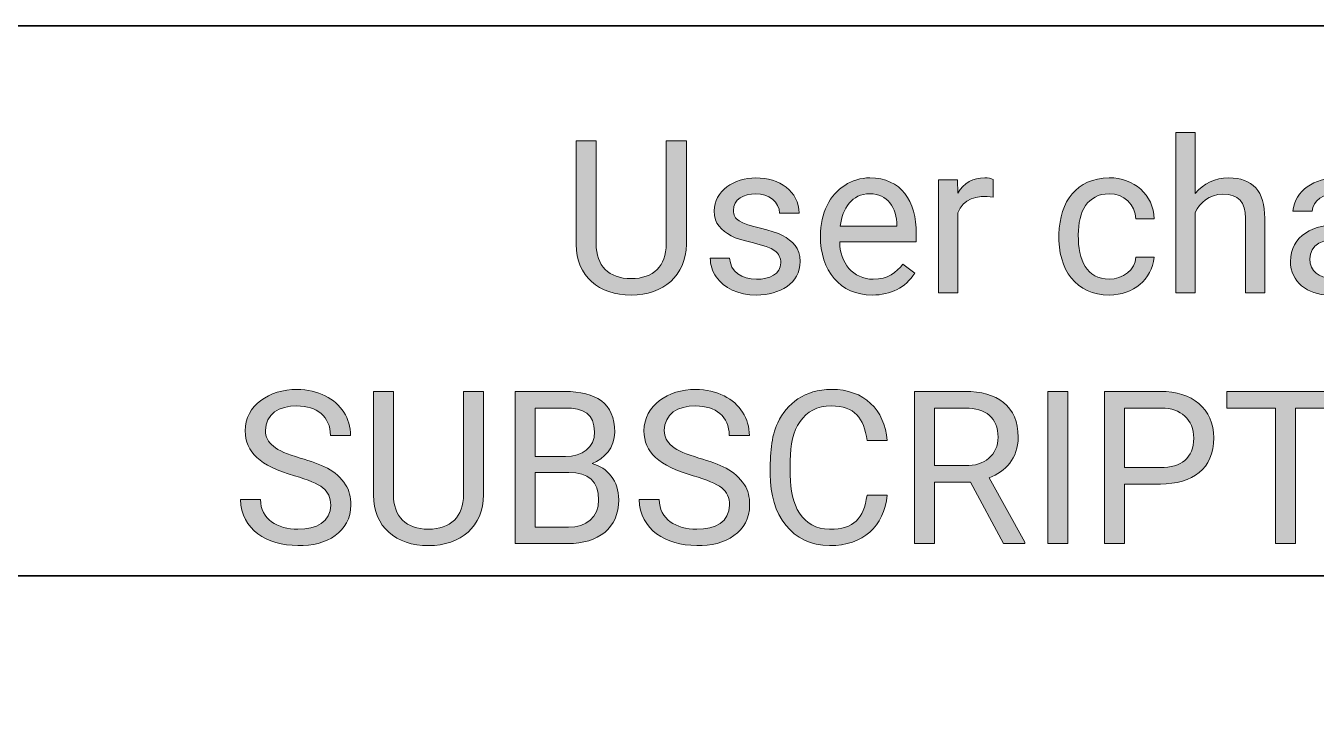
# Model space of a CAD drawing. Extents: x 3 to 1760, y 20 to 1040.
# Drawn here: x 835.2 to 929.1, y 70 to 120 of the extents above; entities that cross this region are included whole.
import ezdxf

# ---------------------------------------------------------------- set-up
doc = ezdxf.new("R2010")
doc.units = 0
doc.header["$MEASUREMENT"] = 0
doc.layers.add('Layer 1', color=7, linetype='Continuous', lineweight=0)

# ---------------------------------------------------------------- blocks, each defined once
blk = doc.blocks.new('Block_228')
at = {"layer": 'Layer 1', "true_color": 0x282c33, "transparency": 33554687}
h = blk.add_hatch(color=250, dxfattribs=at)
h.dxf.hatch_style = 2
edge = h.paths.add_edge_path()
edge.add_spline(control_points=[(879.263, 101.609), (880.889, 101.609), (881.823, 102.528), (881.815, 104.131), (881.815, 104.131), (881.815, 111.628), (881.815, 111.628), (881.815, 111.628), (883.281, 111.628), (883.281, 111.628), (883.281, 111.628), (883.281, 104.108), (883.281, 104.108), (883.259, 101.829), (881.626, 100.417), (879.263, 100.417), (876.916, 100.417), (875.268, 101.791), (875.276, 104.093), (875.276, 104.093), (875.276, 111.628), (875.276, 111.628), (875.276, 111.628), (876.719, 111.628), (876.719, 111.628), (876.719, 111.628), (876.719, 104.138), (876.719, 104.138), (876.711, 102.543), (877.653, 101.609), (879.263, 101.609)], knot_values=[0, 0, 0, 0, 1, 1, 1, 2, 2, 2, 3, 3, 3, 4, 4, 4, 5, 5, 5, 6, 6, 6, 7, 7, 7, 8, 8, 8, 9, 9, 9, 10, 10, 10, 10], degree=3, periodic=0)
edge.add_line((879.263, 101.609), (879.263, 101.609))
h = blk.add_hatch(color=250, dxfattribs=at)
h.dxf.hatch_style = 2
edge = h.paths.add_edge_path()
edge.add_spline(control_points=[(888.386, 101.564), (889.305, 101.564), (890.148, 101.936), (890.148, 102.749), (890.148, 103.128), (889.996, 103.417), (889.722, 103.637), (889.168, 104.093), (887.186, 104.336), (886.532, 104.723), (885.834, 105.141), (885.302, 105.559), (885.302, 106.531), (885.302, 107.974), (886.76, 108.939), (888.34, 108.939), (890.034, 108.939), (891.485, 107.959), (891.477, 106.372), (891.477, 106.372), (890.064, 106.372), (890.064, 106.372), (890.064, 107.192), (889.229, 107.784), (888.34, 107.784), (887.436, 107.784), (886.707, 107.382), (886.707, 106.577), (886.707, 106.235), (886.844, 105.984), (887.11, 105.809), (887.687, 105.415), (889.624, 105.126), (890.269, 104.754), (891.014, 104.321), (891.553, 103.88), (891.553, 102.847), (891.553, 101.267), (890.072, 100.417), (888.386, 100.417), (887.049, 100.417), (886.001, 100.933), (885.454, 101.738), (885.165, 102.156), (885.021, 102.612), (885.021, 103.098), (885.021, 103.098), (886.426, 103.098), (886.426, 103.098), (886.472, 102.118), (887.307, 101.564), (888.386, 101.564)], knot_values=[0, 0, 0, 0, 1, 1, 1, 2, 2, 2, 3, 3, 3, 4, 4, 4, 5, 5, 5, 6, 6, 6, 7, 7, 7, 8, 8, 8, 9, 9, 9, 10, 10, 10, 11, 11, 11, 12, 12, 12, 13, 13, 13, 14, 14, 14, 15, 15, 15, 16, 16, 16, 17, 17, 17, 17], degree=3, periodic=0)
edge.add_line((888.386, 101.564), (888.386, 101.564))
h = blk.add_hatch(color=250, dxfattribs=at)
h.dxf.hatch_style = 2
edge = h.paths.add_edge_path()
edge.add_spline(control_points=[(896.87, 101.564), (897.941, 101.564), (898.541, 102.057), (899.034, 102.673), (899.034, 102.673), (899.893, 102.004), (899.893, 102.004), (899.202, 100.948), (898.169, 100.417), (896.794, 100.417), (894.454, 100.409), (893.026, 102.194), (893.026, 104.708), (893.026, 106.402), (893.733, 107.724), (894.796, 108.392), (895.358, 108.757), (895.966, 108.939), (896.619, 108.939), (898.898, 108.924), (900.029, 107.283), (899.999, 104.86), (899.999, 104.86), (899.999, 104.275), (899.999, 104.275), (899.999, 104.275), (894.432, 104.275), (894.432, 104.275), (894.432, 102.779), (895.411, 101.564), (896.87, 101.564)], knot_values=[0, 0, 0, 0, 1, 1, 1, 2, 2, 2, 3, 3, 3, 4, 4, 4, 5, 5, 5, 6, 6, 6, 7, 7, 7, 8, 8, 8, 9, 9, 9, 10, 10, 10, 10], degree=3, periodic=0)
edge = h.paths.add_edge_path()
edge.add_spline(control_points=[(898.594, 105.43), (898.571, 106.797), (897.926, 107.784), (896.619, 107.784), (895.328, 107.784), (894.614, 106.721), (894.477, 105.43), (894.477, 105.43), (898.594, 105.43), (898.594, 105.43)], knot_values=[0, 0, 0, 0, 1, 1, 1, 2, 2, 2, 3, 3, 3, 3], degree=3, periodic=0)
edge.add_line((898.594, 105.43), (898.594, 105.43))
h = blk.add_hatch(color=250, dxfattribs=at)
h.dxf.hatch_style = 2
edge = h.paths.add_edge_path()
edge.add_spline(control_points=[(905.597, 107.526), (904.359, 107.731), (903.409, 107.389), (903.03, 106.402), (903.03, 106.402), (903.03, 100.569), (903.03, 100.569), (903.03, 100.569), (901.625, 100.569), (901.625, 100.569), (901.625, 100.569), (901.625, 108.787), (901.625, 108.787), (901.625, 108.787), (902.992, 108.787), (902.992, 108.787), (902.992, 108.787), (903.015, 107.837), (903.015, 107.837), (903.478, 108.574), (904.131, 108.939), (904.974, 108.939), (905.248, 108.939), (905.453, 108.901), (905.597, 108.832), (905.597, 108.832), (905.597, 107.526), (905.597, 107.526)], knot_values=[0, 0, 0, 0, 1, 1, 1, 2, 2, 2, 3, 3, 3, 4, 4, 4, 5, 5, 5, 6, 6, 6, 7, 7, 7, 8, 8, 8, 9, 9, 9, 9], degree=3, periodic=0)
edge.add_line((905.597, 107.526), (905.597, 107.526))
at = {"layer": 'Layer 1'}
for points, knots in [([(879.263, 101.609), (880.889, 101.609), (881.823, 102.528), (881.815, 104.131), (881.815, 104.131), (881.815, 111.628), (881.815, 111.628), (881.815, 111.628), (883.281, 111.628), (883.281, 111.628), (883.281, 111.628), (883.281, 104.108), (883.281, 104.108), (883.259, 101.829), (881.626, 100.417), (879.263, 100.417), (876.916, 100.417), (875.268, 101.791), (875.276, 104.093), (875.276, 104.093), (875.276, 111.628), (875.276, 111.628), (875.276, 111.628), (876.719, 111.628), (876.719, 111.628), (876.719, 111.628), (876.719, 104.138), (876.719, 104.138), (876.711, 102.543), (877.653, 101.609), (879.263, 101.609)], [0, 0, 0, 0, 1, 1, 1, 2, 2, 2, 3, 3, 3, 4, 4, 4, 5, 5, 5, 6, 6, 6, 7, 7, 7, 8, 8, 8, 9, 9, 9, 10, 10, 10, 10]), ([(888.386, 101.564), (889.305, 101.564), (890.148, 101.936), (890.148, 102.749), (890.148, 103.128), (889.996, 103.417), (889.722, 103.637), (889.168, 104.093), (887.186, 104.336), (886.532, 104.723), (885.834, 105.141), (885.302, 105.559), (885.302, 106.531), (885.302, 107.974), (886.76, 108.939), (888.34, 108.939), (890.034, 108.939), (891.485, 107.959), (891.477, 106.372), (891.477, 106.372), (890.064, 106.372), (890.064, 106.372), (890.064, 107.192), (889.229, 107.784), (888.34, 107.784), (887.436, 107.784), (886.707, 107.382), (886.707, 106.577), (886.707, 106.235), (886.844, 105.984), (887.11, 105.809), (887.687, 105.415), (889.624, 105.126), (890.269, 104.754), (891.014, 104.321), (891.553, 103.88), (891.553, 102.847), (891.553, 101.267), (890.072, 100.417), (888.386, 100.417), (887.049, 100.417), (886.001, 100.933), (885.454, 101.738), (885.165, 102.156), (885.021, 102.612), (885.021, 103.098), (885.021, 103.098), (886.426, 103.098), (886.426, 103.098), (886.472, 102.118), (887.307, 101.564), (888.386, 101.564)], [0, 0, 0, 0, 1, 1, 1, 2, 2, 2, 3, 3, 3, 4, 4, 4, 5, 5, 5, 6, 6, 6, 7, 7, 7, 8, 8, 8, 9, 9, 9, 10, 10, 10, 11, 11, 11, 12, 12, 12, 13, 13, 13, 14, 14, 14, 15, 15, 15, 16, 16, 16, 17, 17, 17, 17]), ([(896.87, 101.564), (897.941, 101.564), (898.541, 102.057), (899.034, 102.673), (899.034, 102.673), (899.893, 102.004), (899.893, 102.004), (899.202, 100.948), (898.169, 100.417), (896.794, 100.417), (894.454, 100.409), (893.026, 102.194), (893.026, 104.708), (893.026, 106.402), (893.733, 107.724), (894.796, 108.392), (895.358, 108.757), (895.966, 108.939), (896.619, 108.939), (898.898, 108.924), (900.029, 107.283), (899.999, 104.86), (899.999, 104.86), (899.999, 104.275), (899.999, 104.275), (899.999, 104.275), (894.432, 104.275), (894.432, 104.275), (894.432, 102.779), (895.411, 101.564), (896.87, 101.564)], [0, 0, 0, 0, 1, 1, 1, 2, 2, 2, 3, 3, 3, 4, 4, 4, 5, 5, 5, 6, 6, 6, 7, 7, 7, 8, 8, 8, 9, 9, 9, 10, 10, 10, 10]), ([(905.597, 107.526), (904.359, 107.731), (903.409, 107.389), (903.03, 106.402), (903.03, 106.402), (903.03, 100.569), (903.03, 100.569), (903.03, 100.569), (901.625, 100.569), (901.625, 100.569), (901.625, 100.569), (901.625, 108.787), (901.625, 108.787), (901.625, 108.787), (902.992, 108.787), (902.992, 108.787), (902.992, 108.787), (903.015, 107.837), (903.015, 107.837), (903.478, 108.574), (904.131, 108.939), (904.974, 108.939), (905.248, 108.939), (905.453, 108.901), (905.597, 108.832), (905.597, 108.832), (905.597, 107.526), (905.597, 107.526)], [0, 0, 0, 0, 1, 1, 1, 2, 2, 2, 3, 3, 3, 4, 4, 4, 5, 5, 5, 6, 6, 6, 7, 7, 7, 8, 8, 8, 9, 9, 9, 9]), ([(898.594, 105.43), (898.571, 106.797), (897.926, 107.784), (896.619, 107.784), (895.328, 107.784), (894.614, 106.721), (894.477, 105.43), (894.477, 105.43), (898.594, 105.43), (898.594, 105.43)], [0, 0, 0, 0, 1, 1, 1, 2, 2, 2, 3, 3, 3, 3])]:
    blk.add_open_spline(points, degree=3, knots=knots, dxfattribs=at)
blk = doc.blocks.new('Block_227')
at = {"layer": 'Layer 1'}
blk.add_blockref('Block_228', (0, 0), dxfattribs=at)
blk = doc.blocks.new('Block_230')
at = {"layer": 'Layer 1', "true_color": 0x282c33, "transparency": 33554687}
h = blk.add_hatch(color=250, dxfattribs=at)
h.dxf.hatch_style = 2
edge = h.paths.add_edge_path()
edge.add_spline(control_points=[(922.292, 107.746), (921.297, 107.746), (920.628, 107.131), (920.287, 106.425), (920.287, 106.425), (920.287, 100.569), (920.287, 100.569), (920.287, 100.569), (918.882, 100.569), (918.882, 100.569), (918.882, 100.569), (918.882, 112.235), (918.882, 112.235), (918.882, 112.235), (920.287, 112.235), (920.287, 112.235), (920.287, 112.235), (920.287, 107.792), (920.287, 107.792), (920.91, 108.559), (921.722, 108.939), (922.717, 108.939), (924.457, 108.939), (925.345, 107.959), (925.345, 105.999), (925.345, 105.999), (925.345, 100.569), (925.345, 100.569), (925.345, 100.569), (923.94, 100.569), (923.94, 100.569), (923.94, 100.569), (923.94, 106.007), (923.94, 106.007), (923.925, 107.169), (923.446, 107.746), (922.292, 107.746)], knot_values=[0, 0, 0, 0, 1, 1, 1, 2, 2, 2, 3, 3, 3, 4, 4, 4, 5, 5, 5, 6, 6, 6, 7, 7, 7, 8, 8, 8, 9, 9, 9, 10, 10, 10, 11, 11, 11, 12, 12, 12, 12], degree=3, periodic=0)
edge.add_line((922.292, 107.746), (922.292, 107.746))
h = blk.add_hatch(color=250, dxfattribs=at)
h.dxf.hatch_style = 2
edge = h.paths.add_edge_path()
edge.add_spline(control_points=[(911.78, 104.784), (911.78, 102.931), (912.365, 101.594), (914.036, 101.564), (915, 101.548), (915.927, 102.27), (915.972, 103.159), (915.972, 103.159), (917.302, 103.159), (917.302, 103.159), (917.119, 101.533), (915.79, 100.417), (914.036, 100.417), (911.635, 100.417), (910.291, 102.255), (910.375, 104.837), (910.458, 107.26), (911.62, 108.886), (914.028, 108.939), (915.828, 108.977), (917.264, 107.686), (917.302, 105.961), (917.302, 105.961), (915.972, 105.961), (915.972, 105.961), (915.919, 106.972), (915.099, 107.8), (914.028, 107.784), (912.441, 107.754), (911.78, 106.523), (911.78, 104.784)], knot_values=[0, 0, 0, 0, 1, 1, 1, 2, 2, 2, 3, 3, 3, 4, 4, 4, 5, 5, 5, 6, 6, 6, 7, 7, 7, 8, 8, 8, 9, 9, 9, 10, 10, 10, 10], degree=3, periodic=0)
edge.add_line((911.78, 104.784), (911.78, 104.784))
h = blk.add_hatch(color=250, dxfattribs=at)
h.dxf.hatch_style = 2
edge = h.paths.add_edge_path()
edge.add_spline(control_points=[(930.647, 108.939), (932.455, 108.969), (933.708, 107.982), (933.708, 106.273), (933.708, 106.273), (933.708, 102.49), (933.708, 102.49), (933.708, 101.738), (933.807, 101.138), (933.997, 100.69), (933.997, 100.69), (933.997, 100.569), (933.997, 100.569), (933.997, 100.569), (932.523, 100.569), (932.523, 100.569), (932.439, 100.728), (932.379, 101.017), (932.326, 101.434), (931.672, 100.758), (930.89, 100.417), (929.986, 100.417), (928.475, 100.417), (927.191, 101.404), (927.214, 102.847), (927.244, 104.754), (928.839, 105.574), (930.936, 105.551), (930.936, 105.551), (932.303, 105.551), (932.303, 105.551), (932.303, 105.551), (932.303, 106.197), (932.303, 106.197), (932.295, 107.222), (931.65, 107.807), (930.563, 107.807), (929.69, 107.807), (928.801, 107.298), (928.794, 106.508), (928.794, 106.508), (927.381, 106.508), (927.381, 106.508), (927.533, 108.065), (928.946, 108.908), (930.647, 108.939)], knot_values=[0, 0, 0, 0, 1, 1, 1, 2, 2, 2, 3, 3, 3, 4, 4, 4, 5, 5, 5, 6, 6, 6, 7, 7, 7, 8, 8, 8, 9, 9, 9, 10, 10, 10, 11, 11, 11, 12, 12, 12, 13, 13, 13, 14, 14, 14, 15, 15, 15, 15], degree=3, periodic=0)
edge = h.paths.add_edge_path()
edge.add_spline(control_points=[(928.619, 103.045), (928.619, 102.156), (929.303, 101.64), (930.191, 101.64), (931.118, 101.64), (932.007, 102.209), (932.303, 102.87), (932.303, 102.87), (932.303, 104.556), (932.303, 104.556), (932.303, 104.556), (931.201, 104.556), (931.201, 104.556), (929.477, 104.556), (928.619, 104.055), (928.619, 103.045)], knot_values=[0, 0, 0, 0, 1, 1, 1, 2, 2, 2, 3, 3, 3, 4, 4, 4, 5, 5, 5, 5], degree=3, periodic=0)
edge.add_line((928.619, 103.045), (928.619, 103.045))
h = blk.add_hatch(color=250, dxfattribs=at)
h.dxf.hatch_style = 2
edge = h.paths.add_edge_path()
edge.add_spline(control_points=[(939.321, 107.746), (938.326, 107.746), (937.658, 107.131), (937.316, 106.425), (937.316, 106.425), (937.316, 100.569), (937.316, 100.569), (937.316, 100.569), (935.911, 100.569), (935.911, 100.569), (935.911, 100.569), (935.911, 108.787), (935.911, 108.787), (935.911, 108.787), (937.24, 108.787), (937.24, 108.787), (937.24, 108.787), (937.285, 107.754), (937.285, 107.754), (937.916, 108.544), (938.736, 108.939), (939.746, 108.939), (941.486, 108.939), (942.374, 107.959), (942.374, 105.999), (942.374, 105.999), (942.374, 100.569), (942.374, 100.569), (942.374, 100.569), (940.969, 100.569), (940.969, 100.569), (940.969, 100.569), (940.969, 106.007), (940.969, 106.007), (940.954, 107.169), (940.475, 107.746), (939.321, 107.746)], knot_values=[0, 0, 0, 0, 1, 1, 1, 2, 2, 2, 3, 3, 3, 4, 4, 4, 5, 5, 5, 6, 6, 6, 7, 7, 7, 8, 8, 8, 9, 9, 9, 10, 10, 10, 11, 11, 11, 12, 12, 12, 12], degree=3, periodic=0)
edge.add_line((939.321, 107.746), (939.321, 107.746))
h = blk.add_hatch(color=250, dxfattribs=at)
h.dxf.hatch_style = 2
edge = h.paths.add_edge_path()
edge.add_spline(control_points=[(947.387, 100.417), (945.253, 100.417), (944.159, 102.384), (944.159, 104.746), (944.159, 107.048), (945.276, 108.939), (947.403, 108.939), (948.405, 108.939), (949.188, 108.582), (949.75, 107.875), (949.75, 107.875), (949.818, 108.787), (949.818, 108.787), (949.818, 108.787), (951.102, 108.787), (951.102, 108.787), (951.102, 108.787), (951.102, 100.766), (951.102, 100.766), (951.132, 98.662), (949.712, 97.318), (947.615, 97.333), (946.362, 97.341), (945.078, 97.948), (944.577, 98.753), (944.577, 98.753), (945.306, 99.596), (945.306, 99.596), (945.906, 98.852), (946.643, 98.48), (947.517, 98.48), (948.884, 98.472), (949.704, 99.308), (949.689, 100.683), (949.689, 100.683), (949.689, 101.389), (949.689, 101.389), (949.127, 100.743), (948.36, 100.417), (947.387, 100.417)], knot_values=[0, 0, 0, 0, 1, 1, 1, 2, 2, 2, 3, 3, 3, 4, 4, 4, 5, 5, 5, 6, 6, 6, 7, 7, 7, 8, 8, 8, 9, 9, 9, 10, 10, 10, 11, 11, 11, 12, 12, 12, 13, 13, 13, 13], degree=3, periodic=0)
edge = h.paths.add_edge_path()
edge.add_spline(control_points=[(947.752, 107.746), (946.165, 107.746), (945.572, 106.394), (945.572, 104.587), (945.572, 102.938), (946.225, 101.609), (947.737, 101.609), (948.625, 101.609), (949.271, 102.012), (949.689, 102.817), (949.689, 102.817), (949.689, 106.569), (949.689, 106.569), (949.256, 107.351), (948.61, 107.746), (947.752, 107.746)], knot_values=[0, 0, 0, 0, 1, 1, 1, 2, 2, 2, 3, 3, 3, 4, 4, 4, 5, 5, 5, 5], degree=3, periodic=0)
edge.add_line((947.752, 107.746), (947.752, 107.746))
h = blk.add_hatch(color=250, dxfattribs=at)
h.dxf.hatch_style = 2
edge = h.paths.add_edge_path()
edge.add_spline(control_points=[(956.707, 101.564), (957.778, 101.564), (958.378, 102.057), (958.872, 102.673), (958.872, 102.673), (959.73, 102.004), (959.73, 102.004), (959.039, 100.948), (958.006, 100.417), (956.631, 100.417), (954.292, 100.409), (952.864, 102.194), (952.864, 104.708), (952.864, 106.402), (953.57, 107.724), (954.633, 108.392), (955.196, 108.757), (955.803, 108.939), (956.456, 108.939), (958.735, 108.924), (959.867, 107.283), (959.836, 104.86), (959.836, 104.86), (959.836, 104.275), (959.836, 104.275), (959.836, 104.275), (954.269, 104.275), (954.269, 104.275), (954.269, 102.779), (955.249, 101.564), (956.707, 101.564)], knot_values=[0, 0, 0, 0, 1, 1, 1, 2, 2, 2, 3, 3, 3, 4, 4, 4, 5, 5, 5, 6, 6, 6, 7, 7, 7, 8, 8, 8, 9, 9, 9, 10, 10, 10, 10], degree=3, periodic=0)
edge = h.paths.add_edge_path()
edge.add_spline(control_points=[(958.431, 105.43), (958.408, 106.797), (957.763, 107.784), (956.456, 107.784), (955.165, 107.784), (954.451, 106.721), (954.314, 105.43), (954.314, 105.43), (958.431, 105.43), (958.431, 105.43)], knot_values=[0, 0, 0, 0, 1, 1, 1, 2, 2, 2, 3, 3, 3, 3], degree=3, periodic=0)
edge.add_line((958.431, 105.43), (958.431, 105.43))
h = blk.add_hatch(color=250, dxfattribs=at)
h.dxf.hatch_style = 2
edge = h.paths.add_edge_path()
edge.add_spline(control_points=[(964.485, 101.564), (965.404, 101.564), (966.247, 101.936), (966.247, 102.749), (966.247, 103.128), (966.095, 103.417), (965.822, 103.637), (965.267, 104.093), (963.285, 104.336), (962.632, 104.723), (961.933, 105.141), (961.401, 105.559), (961.401, 106.531), (961.401, 107.974), (962.859, 108.939), (964.439, 108.939), (966.133, 108.939), (967.584, 107.959), (967.576, 106.372), (967.576, 106.372), (966.163, 106.372), (966.163, 106.372), (966.163, 107.192), (965.328, 107.784), (964.439, 107.784), (963.535, 107.784), (962.806, 107.382), (962.806, 106.577), (962.806, 106.235), (962.943, 105.984), (963.209, 105.809), (963.786, 105.415), (965.723, 105.126), (966.369, 104.754), (967.113, 104.321), (967.652, 103.88), (967.652, 102.847), (967.652, 101.267), (966.171, 100.417), (964.485, 100.417), (963.148, 100.417), (962.1, 100.933), (961.553, 101.738), (961.264, 102.156), (961.12, 102.612), (961.12, 103.098), (961.12, 103.098), (962.525, 103.098), (962.525, 103.098), (962.571, 102.118), (963.406, 101.564), (964.485, 101.564)], knot_values=[0, 0, 0, 0, 1, 1, 1, 2, 2, 2, 3, 3, 3, 4, 4, 4, 5, 5, 5, 6, 6, 6, 7, 7, 7, 8, 8, 8, 9, 9, 9, 10, 10, 10, 11, 11, 11, 12, 12, 12, 13, 13, 13, 14, 14, 14, 15, 15, 15, 16, 16, 16, 17, 17, 17, 17], degree=3, periodic=0)
edge.add_line((964.485, 101.564), (964.485, 101.564))
at = {"layer": 'Layer 1'}
for points, knots in [([(922.292, 107.746), (921.297, 107.746), (920.628, 107.131), (920.287, 106.425), (920.287, 106.425), (920.287, 100.569), (920.287, 100.569), (920.287, 100.569), (918.882, 100.569), (918.882, 100.569), (918.882, 100.569), (918.882, 112.235), (918.882, 112.235), (918.882, 112.235), (920.287, 112.235), (920.287, 112.235), (920.287, 112.235), (920.287, 107.792), (920.287, 107.792), (920.91, 108.559), (921.722, 108.939), (922.717, 108.939), (924.457, 108.939), (925.345, 107.959), (925.345, 105.999), (925.345, 105.999), (925.345, 100.569), (925.345, 100.569), (925.345, 100.569), (923.94, 100.569), (923.94, 100.569), (923.94, 100.569), (923.94, 106.007), (923.94, 106.007), (923.925, 107.169), (923.446, 107.746), (922.292, 107.746)], [0, 0, 0, 0, 1, 1, 1, 2, 2, 2, 3, 3, 3, 4, 4, 4, 5, 5, 5, 6, 6, 6, 7, 7, 7, 8, 8, 8, 9, 9, 9, 10, 10, 10, 11, 11, 11, 12, 12, 12, 12]), ([(911.78, 104.784), (911.78, 102.931), (912.365, 101.594), (914.036, 101.564), (915, 101.548), (915.927, 102.27), (915.972, 103.159), (915.972, 103.159), (917.302, 103.159), (917.302, 103.159), (917.119, 101.533), (915.79, 100.417), (914.036, 100.417), (911.635, 100.417), (910.291, 102.255), (910.375, 104.837), (910.458, 107.26), (911.62, 108.886), (914.028, 108.939), (915.828, 108.977), (917.264, 107.686), (917.302, 105.961), (917.302, 105.961), (915.972, 105.961), (915.972, 105.961), (915.919, 106.972), (915.099, 107.8), (914.028, 107.784), (912.441, 107.754), (911.78, 106.523), (911.78, 104.784)], [0, 0, 0, 0, 1, 1, 1, 2, 2, 2, 3, 3, 3, 4, 4, 4, 5, 5, 5, 6, 6, 6, 7, 7, 7, 8, 8, 8, 9, 9, 9, 10, 10, 10, 10]), ([(930.647, 108.939), (932.455, 108.969), (933.708, 107.982), (933.708, 106.273), (933.708, 106.273), (933.708, 102.49), (933.708, 102.49), (933.708, 101.738), (933.807, 101.138), (933.997, 100.69), (933.997, 100.69), (933.997, 100.569), (933.997, 100.569), (933.997, 100.569), (932.523, 100.569), (932.523, 100.569), (932.439, 100.728), (932.379, 101.017), (932.326, 101.434), (931.672, 100.758), (930.89, 100.417), (929.986, 100.417), (928.475, 100.417), (927.191, 101.404), (927.214, 102.847), (927.244, 104.754), (928.839, 105.574), (930.936, 105.551), (930.936, 105.551), (932.303, 105.551), (932.303, 105.551), (932.303, 105.551), (932.303, 106.197), (932.303, 106.197), (932.295, 107.222), (931.65, 107.807), (930.563, 107.807), (929.69, 107.807), (928.801, 107.298), (928.794, 106.508), (928.794, 106.508), (927.381, 106.508), (927.381, 106.508), (927.533, 108.065), (928.946, 108.908), (930.647, 108.939)], [0, 0, 0, 0, 1, 1, 1, 2, 2, 2, 3, 3, 3, 4, 4, 4, 5, 5, 5, 6, 6, 6, 7, 7, 7, 8, 8, 8, 9, 9, 9, 10, 10, 10, 11, 11, 11, 12, 12, 12, 13, 13, 13, 14, 14, 14, 15, 15, 15, 15]), ([(939.321, 107.746), (938.326, 107.746), (937.658, 107.131), (937.316, 106.425), (937.316, 106.425), (937.316, 100.569), (937.316, 100.569), (937.316, 100.569), (935.911, 100.569), (935.911, 100.569), (935.911, 100.569), (935.911, 108.787), (935.911, 108.787), (935.911, 108.787), (937.24, 108.787), (937.24, 108.787), (937.24, 108.787), (937.285, 107.754), (937.285, 107.754), (937.916, 108.544), (938.736, 108.939), (939.746, 108.939), (941.486, 108.939), (942.374, 107.959), (942.374, 105.999), (942.374, 105.999), (942.374, 100.569), (942.374, 100.569), (942.374, 100.569), (940.969, 100.569), (940.969, 100.569), (940.969, 100.569), (940.969, 106.007), (940.969, 106.007), (940.954, 107.169), (940.475, 107.746), (939.321, 107.746)], [0, 0, 0, 0, 1, 1, 1, 2, 2, 2, 3, 3, 3, 4, 4, 4, 5, 5, 5, 6, 6, 6, 7, 7, 7, 8, 8, 8, 9, 9, 9, 10, 10, 10, 11, 11, 11, 12, 12, 12, 12]), ([(947.387, 100.417), (945.253, 100.417), (944.159, 102.384), (944.159, 104.746), (944.159, 107.048), (945.276, 108.939), (947.403, 108.939), (948.405, 108.939), (949.188, 108.582), (949.75, 107.875), (949.75, 107.875), (949.818, 108.787), (949.818, 108.787), (949.818, 108.787), (951.102, 108.787), (951.102, 108.787), (951.102, 108.787), (951.102, 100.766), (951.102, 100.766), (951.132, 98.662), (949.712, 97.318), (947.615, 97.333), (946.362, 97.341), (945.078, 97.948), (944.577, 98.753), (944.577, 98.753), (945.306, 99.596), (945.306, 99.596), (945.906, 98.852), (946.643, 98.48), (947.517, 98.48), (948.884, 98.472), (949.704, 99.308), (949.689, 100.683), (949.689, 100.683), (949.689, 101.389), (949.689, 101.389), (949.127, 100.743), (948.36, 100.417), (947.387, 100.417)], [0, 0, 0, 0, 1, 1, 1, 2, 2, 2, 3, 3, 3, 4, 4, 4, 5, 5, 5, 6, 6, 6, 7, 7, 7, 8, 8, 8, 9, 9, 9, 10, 10, 10, 11, 11, 11, 12, 12, 12, 13, 13, 13, 13]), ([(956.707, 101.564), (957.778, 101.564), (958.378, 102.057), (958.872, 102.673), (958.872, 102.673), (959.73, 102.004), (959.73, 102.004), (959.039, 100.948), (958.006, 100.417), (956.631, 100.417), (954.292, 100.409), (952.864, 102.194), (952.864, 104.708), (952.864, 106.402), (953.57, 107.724), (954.633, 108.392), (955.196, 108.757), (955.803, 108.939), (956.456, 108.939), (958.735, 108.924), (959.867, 107.283), (959.836, 104.86), (959.836, 104.86), (959.836, 104.275), (959.836, 104.275), (959.836, 104.275), (954.269, 104.275), (954.269, 104.275), (954.269, 102.779), (955.249, 101.564), (956.707, 101.564)], [0, 0, 0, 0, 1, 1, 1, 2, 2, 2, 3, 3, 3, 4, 4, 4, 5, 5, 5, 6, 6, 6, 7, 7, 7, 8, 8, 8, 9, 9, 9, 10, 10, 10, 10]), ([(964.485, 101.564), (965.404, 101.564), (966.247, 101.936), (966.247, 102.749), (966.247, 103.128), (966.095, 103.417), (965.822, 103.637), (965.267, 104.093), (963.285, 104.336), (962.632, 104.723), (961.933, 105.141), (961.401, 105.559), (961.401, 106.531), (961.401, 107.974), (962.859, 108.939), (964.439, 108.939), (966.133, 108.939), (967.584, 107.959), (967.576, 106.372), (967.576, 106.372), (966.163, 106.372), (966.163, 106.372), (966.163, 107.192), (965.328, 107.784), (964.439, 107.784), (963.535, 107.784), (962.806, 107.382), (962.806, 106.577), (962.806, 106.235), (962.943, 105.984), (963.209, 105.809), (963.786, 105.415), (965.723, 105.126), (966.369, 104.754), (967.113, 104.321), (967.652, 103.88), (967.652, 102.847), (967.652, 101.267), (966.171, 100.417), (964.485, 100.417), (963.148, 100.417), (962.1, 100.933), (961.553, 101.738), (961.264, 102.156), (961.12, 102.612), (961.12, 103.098), (961.12, 103.098), (962.525, 103.098), (962.525, 103.098), (962.571, 102.118), (963.406, 101.564), (964.485, 101.564)], [0, 0, 0, 0, 1, 1, 1, 2, 2, 2, 3, 3, 3, 4, 4, 4, 5, 5, 5, 6, 6, 6, 7, 7, 7, 8, 8, 8, 9, 9, 9, 10, 10, 10, 11, 11, 11, 12, 12, 12, 13, 13, 13, 14, 14, 14, 15, 15, 15, 16, 16, 16, 17, 17, 17, 17]), ([(947.752, 107.746), (946.165, 107.746), (945.572, 106.394), (945.572, 104.587), (945.572, 102.938), (946.225, 101.609), (947.737, 101.609), (948.625, 101.609), (949.271, 102.012), (949.689, 102.817), (949.689, 102.817), (949.689, 106.569), (949.689, 106.569), (949.256, 107.351), (948.61, 107.746), (947.752, 107.746)], [0, 0, 0, 0, 1, 1, 1, 2, 2, 2, 3, 3, 3, 4, 4, 4, 5, 5, 5, 5]), ([(958.431, 105.43), (958.408, 106.797), (957.763, 107.784), (956.456, 107.784), (955.165, 107.784), (954.451, 106.721), (954.314, 105.43), (954.314, 105.43), (958.431, 105.43), (958.431, 105.43)], [0, 0, 0, 0, 1, 1, 1, 2, 2, 2, 3, 3, 3, 3]), ([(928.619, 103.045), (928.619, 102.156), (929.303, 101.64), (930.191, 101.64), (931.118, 101.64), (932.007, 102.209), (932.303, 102.87), (932.303, 102.87), (932.303, 104.556), (932.303, 104.556), (932.303, 104.556), (931.201, 104.556), (931.201, 104.556), (929.477, 104.556), (928.619, 104.055), (928.619, 103.045)], [0, 0, 0, 0, 1, 1, 1, 2, 2, 2, 3, 3, 3, 4, 4, 4, 5, 5, 5, 5])]:
    blk.add_open_spline(points, degree=3, knots=knots, dxfattribs=at)
blk = doc.blocks.new('Block_229')
at = {"layer": 'Layer 1'}
blk.add_blockref('Block_230', (0, 0), dxfattribs=at)
blk = doc.blocks.new('Block_234')
at = {"layer": 'Layer 1', "true_color": 0x282c33, "transparency": 33554687}
h = blk.add_hatch(color=250, dxfattribs=at)
h.dxf.hatch_style = 2
edge = h.paths.add_edge_path()
edge.add_spline(control_points=[(855.034, 83.38), (856.393, 83.38), (857.419, 83.912), (857.419, 85.134), (857.419, 85.674), (857.229, 86.099), (856.849, 86.395), (856.469, 86.692), (855.778, 86.98), (854.783, 87.269), (853.53, 87.626), (852.618, 88.074), (852.049, 88.598), (851.479, 89.122), (851.198, 89.768), (851.198, 90.535), (851.198, 92.396), (852.953, 93.55), (854.958, 93.55), (856.523, 93.55), (857.761, 92.874), (858.368, 91.894), (858.695, 91.378), (858.862, 90.816), (858.862, 90.201), (858.862, 90.201), (857.396, 90.201), (857.396, 90.201), (857.396, 91.598), (856.416, 92.35), (854.958, 92.35), (853.651, 92.35), (852.687, 91.773), (852.672, 90.558), (852.672, 90.11), (852.869, 89.73), (853.249, 89.418), (853.629, 89.107), (854.274, 88.826), (855.193, 88.56), (856.75, 88.112), (857.814, 87.679), (858.505, 86.616), (858.771, 86.213), (858.885, 85.712), (858.885, 85.15), (858.87, 83.205), (857.13, 82.127), (855.034, 82.187), (852.77, 82.248), (850.925, 83.319), (850.849, 85.545), (850.849, 85.545), (852.315, 85.545), (852.315, 85.545), (852.315, 84.124), (853.53, 83.38), (855.034, 83.38)], knot_values=[0, 0, 0, 0, 1, 1, 1, 2, 2, 2, 3, 3, 3, 4, 4, 4, 5, 5, 5, 6, 6, 6, 7, 7, 7, 8, 8, 8, 9, 9, 9, 10, 10, 10, 11, 11, 11, 12, 12, 12, 13, 13, 13, 14, 14, 14, 15, 15, 15, 16, 16, 16, 17, 17, 17, 18, 18, 18, 19, 19, 19, 19], degree=3, periodic=0)
edge.add_line((855.034, 83.38), (855.034, 83.38))
h = blk.add_hatch(color=250, dxfattribs=at)
h.dxf.hatch_style = 2
edge = h.paths.add_edge_path()
edge.add_spline(control_points=[(864.521, 83.38), (866.146, 83.38), (867.08, 84.299), (867.073, 85.902), (867.073, 85.902), (867.073, 93.398), (867.073, 93.398), (867.073, 93.398), (868.539, 93.398), (868.539, 93.398), (868.539, 93.398), (868.539, 85.879), (868.539, 85.879), (868.516, 83.6), (866.883, 82.187), (864.521, 82.187), (862.174, 82.187), (860.525, 83.562), (860.533, 85.864), (860.533, 85.864), (860.533, 93.398), (860.533, 93.398), (860.533, 93.398), (861.976, 93.398), (861.976, 93.398), (861.976, 93.398), (861.976, 85.909), (861.976, 85.909), (861.969, 84.314), (862.91, 83.38), (864.521, 83.38)], knot_values=[0, 0, 0, 0, 1, 1, 1, 2, 2, 2, 3, 3, 3, 4, 4, 4, 5, 5, 5, 6, 6, 6, 7, 7, 7, 8, 8, 8, 9, 9, 9, 10, 10, 10, 10], degree=3, periodic=0)
edge.add_line((864.521, 83.38), (864.521, 83.38))
h = blk.add_hatch(color=250, dxfattribs=at)
h.dxf.hatch_style = 2
edge = h.paths.add_edge_path()
edge.add_spline(control_points=[(874.706, 83.532), (876.005, 83.517), (876.901, 84.253), (876.901, 85.514), (876.901, 86.843), (876.18, 87.512), (874.729, 87.512), (874.729, 87.512), (872.298, 87.512), (872.298, 87.512), (872.298, 87.512), (872.298, 83.532), (872.298, 83.532), (872.298, 83.532), (874.706, 83.532), (874.706, 83.532)], knot_values=[0, 0, 0, 0, 1, 1, 1, 2, 2, 2, 3, 3, 3, 4, 4, 4, 5, 5, 5, 5], degree=3, periodic=0)
edge = h.paths.add_edge_path()
edge.add_spline(control_points=[(878.367, 85.529), (878.36, 83.441), (876.871, 82.339), (874.676, 82.339), (874.676, 82.339), (870.84, 82.339), (870.84, 82.339), (870.84, 82.339), (870.84, 93.398), (870.84, 93.398), (870.84, 93.398), (874.456, 93.398), (874.456, 93.398), (876.689, 93.406), (878.071, 92.548), (878.071, 90.451), (878.071, 89.289), (877.319, 88.53), (876.43, 88.157), (877.539, 87.869), (878.367, 86.889), (878.367, 85.529)], knot_values=[0, 0, 0, 0, 1, 1, 1, 2, 2, 2, 3, 3, 3, 4, 4, 4, 5, 5, 5, 6, 6, 6, 7, 7, 7, 7], degree=3, periodic=0)
edge = h.paths.add_edge_path()
edge.add_spline(control_points=[(876.605, 90.459), (876.59, 91.765), (875.815, 92.198), (874.456, 92.198), (874.456, 92.198), (872.298, 92.198), (872.298, 92.198), (872.298, 92.198), (872.298, 88.682), (872.298, 88.682), (872.298, 88.682), (874.501, 88.682), (874.501, 88.682), (875.694, 88.659), (876.613, 89.32), (876.605, 90.459)], knot_values=[0, 0, 0, 0, 1, 1, 1, 2, 2, 2, 3, 3, 3, 4, 4, 4, 5, 5, 5, 5], degree=3, periodic=0)
edge.add_line((876.605, 90.459), (876.605, 90.459))
h = blk.add_hatch(color=250, dxfattribs=at)
h.dxf.hatch_style = 2
edge = h.paths.add_edge_path()
edge.add_spline(control_points=[(884.033, 83.38), (885.393, 83.38), (886.418, 83.912), (886.418, 85.134), (886.418, 85.674), (886.229, 86.099), (885.849, 86.395), (885.469, 86.692), (884.778, 86.98), (883.783, 87.269), (882.53, 87.626), (881.618, 88.074), (881.048, 88.598), (880.479, 89.122), (880.198, 89.768), (880.198, 90.535), (880.198, 92.396), (881.952, 93.55), (883.957, 93.55), (885.522, 93.55), (886.76, 92.874), (887.368, 91.894), (887.694, 91.378), (887.862, 90.816), (887.862, 90.201), (887.862, 90.201), (886.396, 90.201), (886.396, 90.201), (886.396, 91.598), (885.416, 92.35), (883.957, 92.35), (882.651, 92.35), (881.686, 91.773), (881.671, 90.558), (881.671, 90.11), (881.869, 89.73), (882.248, 89.418), (882.628, 89.107), (883.274, 88.826), (884.193, 88.56), (885.75, 88.112), (886.813, 87.679), (887.505, 86.616), (887.77, 86.213), (887.884, 85.712), (887.884, 85.15), (887.869, 83.205), (886.13, 82.127), (884.033, 82.187), (881.77, 82.248), (879.924, 83.319), (879.848, 85.545), (879.848, 85.545), (881.314, 85.545), (881.314, 85.545), (881.314, 84.124), (882.53, 83.38), (884.033, 83.38)], knot_values=[0, 0, 0, 0, 1, 1, 1, 2, 2, 2, 3, 3, 3, 4, 4, 4, 5, 5, 5, 6, 6, 6, 7, 7, 7, 8, 8, 8, 9, 9, 9, 10, 10, 10, 11, 11, 11, 12, 12, 12, 13, 13, 13, 14, 14, 14, 15, 15, 15, 16, 16, 16, 17, 17, 17, 18, 18, 18, 19, 19, 19, 19], degree=3, periodic=0)
edge.add_line((884.033, 83.38), (884.033, 83.38))
h = blk.add_hatch(color=250, dxfattribs=at)
h.dxf.hatch_style = 2
edge = h.paths.add_edge_path()
edge.add_spline(control_points=[(893.695, 83.38), (895.503, 83.38), (896.148, 84.155), (896.422, 85.848), (896.422, 85.848), (897.888, 85.848), (897.888, 85.848), (897.645, 83.593), (896.156, 82.187), (893.695, 82.187), (890.953, 82.187), (889.373, 84.458), (889.373, 87.352), (889.373, 88.849), (889.434, 90.087), (889.928, 91.127), (890.596, 92.54), (891.88, 93.535), (893.824, 93.55), (896.224, 93.565), (897.69, 92.069), (897.888, 89.844), (897.888, 89.844), (896.422, 89.844), (896.422, 89.844), (896.186, 91.454), (895.525, 92.35), (893.824, 92.35), (891.758, 92.35), (890.809, 90.649), (890.839, 88.378), (890.839, 88.378), (890.839, 87.307), (890.839, 87.307), (890.816, 85.165), (891.712, 83.38), (893.695, 83.38)], knot_values=[0, 0, 0, 0, 1, 1, 1, 2, 2, 2, 3, 3, 3, 4, 4, 4, 5, 5, 5, 6, 6, 6, 7, 7, 7, 8, 8, 8, 9, 9, 9, 10, 10, 10, 11, 11, 11, 12, 12, 12, 12], degree=3, periodic=0)
edge.add_line((893.695, 83.38), (893.695, 83.38))
h = blk.add_hatch(color=250, dxfattribs=at)
h.dxf.hatch_style = 2
edge = h.paths.add_edge_path()
edge.add_spline(control_points=[(907.412, 90.072), (907.412, 88.545), (906.486, 87.565), (905.301, 87.125), (905.301, 87.125), (907.898, 82.431), (907.898, 82.431), (907.898, 82.431), (907.898, 82.339), (907.898, 82.339), (907.898, 82.339), (906.334, 82.339), (906.334, 82.339), (906.334, 82.339), (903.934, 86.813), (903.934, 86.813), (903.934, 86.813), (901.336, 86.813), (901.336, 86.813), (901.336, 86.813), (901.336, 82.339), (901.336, 82.339), (901.336, 82.339), (899.87, 82.339), (899.87, 82.339), (899.87, 82.339), (899.87, 93.398), (899.87, 93.398), (899.87, 93.398), (903.531, 93.398), (903.531, 93.398), (905.886, 93.414), (907.412, 92.343), (907.412, 90.072)], knot_values=[0, 0, 0, 0, 1, 1, 1, 2, 2, 2, 3, 3, 3, 4, 4, 4, 5, 5, 5, 6, 6, 6, 7, 7, 7, 8, 8, 8, 9, 9, 9, 10, 10, 10, 11, 11, 11, 11], degree=3, periodic=0)
edge = h.paths.add_edge_path()
edge.add_spline(control_points=[(905.946, 90.072), (905.946, 91.492), (905.035, 92.198), (903.569, 92.198), (903.569, 92.198), (901.336, 92.198), (901.336, 92.198), (901.336, 92.198), (901.336, 88.006), (901.336, 88.006), (901.336, 88.006), (903.577, 88.006), (903.577, 88.006), (904.936, 87.983), (905.954, 88.773), (905.946, 90.072)], knot_values=[0, 0, 0, 0, 1, 1, 1, 2, 2, 2, 3, 3, 3, 4, 4, 4, 5, 5, 5, 5], degree=3, periodic=0)
edge.add_line((905.946, 90.072), (905.946, 90.072))
h = blk.add_hatch(color=250, dxfattribs=at)
h.dxf.hatch_style = 2
edge = h.paths.add_edge_path()
edge.add_spline(control_points=[(911.02, 82.339), (911.02, 82.339), (909.562, 82.339), (909.562, 82.339), (909.562, 82.339), (909.562, 93.398), (909.562, 93.398), (909.562, 93.398), (911.02, 93.398), (911.02, 93.398), (911.02, 93.398), (911.02, 82.339), (911.02, 82.339)], knot_values=[0, 0, 0, 0, 1, 1, 1, 2, 2, 2, 3, 3, 3, 4, 4, 4, 4], degree=3, periodic=0)
edge.add_line((911.02, 82.339), (911.02, 82.339))
h = blk.add_hatch(color=250, dxfattribs=at)
h.dxf.hatch_style = 2
edge = h.paths.add_edge_path()
edge.add_spline(control_points=[(921.639, 90.018), (921.631, 87.763), (920.104, 86.669), (917.75, 86.669), (917.75, 86.669), (915.145, 86.669), (915.145, 86.669), (915.145, 86.669), (915.145, 82.339), (915.145, 82.339), (915.145, 82.339), (913.686, 82.339), (913.686, 82.339), (913.686, 82.339), (913.686, 93.398), (913.686, 93.398), (913.686, 93.398), (917.765, 93.398), (917.765, 93.398), (920.021, 93.444), (921.639, 92.153), (921.639, 90.018)], knot_values=[0, 0, 0, 0, 1, 1, 1, 2, 2, 2, 3, 3, 3, 4, 4, 4, 5, 5, 5, 6, 6, 6, 7, 7, 7, 7], degree=3, periodic=0)
edge = h.paths.add_edge_path()
edge.add_spline(control_points=[(920.18, 90.003), (920.188, 91.355), (919.223, 92.191), (917.849, 92.198), (917.849, 92.198), (915.145, 92.198), (915.145, 92.198), (915.145, 92.198), (915.145, 87.861), (915.145, 87.861), (915.145, 87.861), (917.765, 87.861), (917.765, 87.861), (919.254, 87.854), (920.18, 88.56), (920.18, 90.003)], knot_values=[0, 0, 0, 0, 1, 1, 1, 2, 2, 2, 3, 3, 3, 4, 4, 4, 5, 5, 5, 5], degree=3, periodic=0)
edge.add_line((920.18, 90.003), (920.18, 90.003))
h = blk.add_hatch(color=250, dxfattribs=at)
h.dxf.hatch_style = 2
edge = h.paths.add_edge_path()
edge.add_spline(control_points=[(931.141, 92.198), (931.141, 92.198), (927.586, 92.198), (927.586, 92.198), (927.586, 92.198), (927.586, 82.339), (927.586, 82.339), (927.586, 82.339), (926.135, 82.339), (926.135, 82.339), (926.135, 82.339), (926.135, 92.198), (926.135, 92.198), (926.135, 92.198), (922.588, 92.198), (922.588, 92.198), (922.588, 92.198), (922.588, 93.398), (922.588, 93.398), (922.588, 93.398), (931.141, 93.398), (931.141, 93.398), (931.141, 93.398), (931.141, 92.198), (931.141, 92.198)], knot_values=[0, 0, 0, 0, 1, 1, 1, 2, 2, 2, 3, 3, 3, 4, 4, 4, 5, 5, 5, 6, 6, 6, 7, 7, 7, 8, 8, 8, 8], degree=3, periodic=0)
edge.add_line((931.141, 92.198), (931.141, 92.198))
at = {"layer": 'Layer 1'}
for points, knots in [([(855.034, 83.38), (856.393, 83.38), (857.419, 83.912), (857.419, 85.134), (857.419, 85.674), (857.229, 86.099), (856.849, 86.395), (856.469, 86.692), (855.778, 86.98), (854.783, 87.269), (853.53, 87.626), (852.618, 88.074), (852.049, 88.598), (851.479, 89.122), (851.198, 89.768), (851.198, 90.535), (851.198, 92.396), (852.953, 93.55), (854.958, 93.55), (856.523, 93.55), (857.761, 92.874), (858.368, 91.894), (858.695, 91.378), (858.862, 90.816), (858.862, 90.201), (858.862, 90.201), (857.396, 90.201), (857.396, 90.201), (857.396, 91.598), (856.416, 92.35), (854.958, 92.35), (853.651, 92.35), (852.687, 91.773), (852.672, 90.558), (852.672, 90.11), (852.869, 89.73), (853.249, 89.418), (853.629, 89.107), (854.274, 88.826), (855.193, 88.56), (856.75, 88.112), (857.814, 87.679), (858.505, 86.616), (858.771, 86.213), (858.885, 85.712), (858.885, 85.15), (858.87, 83.205), (857.13, 82.127), (855.034, 82.187), (852.77, 82.248), (850.925, 83.319), (850.849, 85.545), (850.849, 85.545), (852.315, 85.545), (852.315, 85.545), (852.315, 84.124), (853.53, 83.38), (855.034, 83.38)], [0, 0, 0, 0, 1, 1, 1, 2, 2, 2, 3, 3, 3, 4, 4, 4, 5, 5, 5, 6, 6, 6, 7, 7, 7, 8, 8, 8, 9, 9, 9, 10, 10, 10, 11, 11, 11, 12, 12, 12, 13, 13, 13, 14, 14, 14, 15, 15, 15, 16, 16, 16, 17, 17, 17, 18, 18, 18, 19, 19, 19, 19]), ([(864.521, 83.38), (866.146, 83.38), (867.08, 84.299), (867.073, 85.902), (867.073, 85.902), (867.073, 93.398), (867.073, 93.398), (867.073, 93.398), (868.539, 93.398), (868.539, 93.398), (868.539, 93.398), (868.539, 85.879), (868.539, 85.879), (868.516, 83.6), (866.883, 82.187), (864.521, 82.187), (862.174, 82.187), (860.525, 83.562), (860.533, 85.864), (860.533, 85.864), (860.533, 93.398), (860.533, 93.398), (860.533, 93.398), (861.976, 93.398), (861.976, 93.398), (861.976, 93.398), (861.976, 85.909), (861.976, 85.909), (861.969, 84.314), (862.91, 83.38), (864.521, 83.38)], [0, 0, 0, 0, 1, 1, 1, 2, 2, 2, 3, 3, 3, 4, 4, 4, 5, 5, 5, 6, 6, 6, 7, 7, 7, 8, 8, 8, 9, 9, 9, 10, 10, 10, 10]), ([(878.367, 85.529), (878.36, 83.441), (876.871, 82.339), (874.676, 82.339), (874.676, 82.339), (870.84, 82.339), (870.84, 82.339), (870.84, 82.339), (870.84, 93.398), (870.84, 93.398), (870.84, 93.398), (874.456, 93.398), (874.456, 93.398), (876.689, 93.406), (878.071, 92.548), (878.071, 90.451), (878.071, 89.289), (877.319, 88.53), (876.43, 88.157), (877.539, 87.869), (878.367, 86.889), (878.367, 85.529)], [0, 0, 0, 0, 1, 1, 1, 2, 2, 2, 3, 3, 3, 4, 4, 4, 5, 5, 5, 6, 6, 6, 7, 7, 7, 7]), ([(884.033, 83.38), (885.393, 83.38), (886.418, 83.912), (886.418, 85.134), (886.418, 85.674), (886.229, 86.099), (885.849, 86.395), (885.469, 86.692), (884.778, 86.98), (883.783, 87.269), (882.53, 87.626), (881.618, 88.074), (881.048, 88.598), (880.479, 89.122), (880.198, 89.768), (880.198, 90.535), (880.198, 92.396), (881.952, 93.55), (883.957, 93.55), (885.522, 93.55), (886.76, 92.874), (887.368, 91.894), (887.694, 91.378), (887.862, 90.816), (887.862, 90.201), (887.862, 90.201), (886.396, 90.201), (886.396, 90.201), (886.396, 91.598), (885.416, 92.35), (883.957, 92.35), (882.651, 92.35), (881.686, 91.773), (881.671, 90.558), (881.671, 90.11), (881.869, 89.73), (882.248, 89.418), (882.628, 89.107), (883.274, 88.826), (884.193, 88.56), (885.75, 88.112), (886.813, 87.679), (887.505, 86.616), (887.77, 86.213), (887.884, 85.712), (887.884, 85.15), (887.869, 83.205), (886.13, 82.127), (884.033, 82.187), (881.77, 82.248), (879.924, 83.319), (879.848, 85.545), (879.848, 85.545), (881.314, 85.545), (881.314, 85.545), (881.314, 84.124), (882.53, 83.38), (884.033, 83.38)], [0, 0, 0, 0, 1, 1, 1, 2, 2, 2, 3, 3, 3, 4, 4, 4, 5, 5, 5, 6, 6, 6, 7, 7, 7, 8, 8, 8, 9, 9, 9, 10, 10, 10, 11, 11, 11, 12, 12, 12, 13, 13, 13, 14, 14, 14, 15, 15, 15, 16, 16, 16, 17, 17, 17, 18, 18, 18, 19, 19, 19, 19]), ([(893.695, 83.38), (895.503, 83.38), (896.148, 84.155), (896.422, 85.848), (896.422, 85.848), (897.888, 85.848), (897.888, 85.848), (897.645, 83.593), (896.156, 82.187), (893.695, 82.187), (890.953, 82.187), (889.373, 84.458), (889.373, 87.352), (889.373, 88.849), (889.434, 90.087), (889.928, 91.127), (890.596, 92.54), (891.88, 93.535), (893.824, 93.55), (896.224, 93.565), (897.69, 92.069), (897.888, 89.844), (897.888, 89.844), (896.422, 89.844), (896.422, 89.844), (896.186, 91.454), (895.525, 92.35), (893.824, 92.35), (891.758, 92.35), (890.809, 90.649), (890.839, 88.378), (890.839, 88.378), (890.839, 87.307), (890.839, 87.307), (890.816, 85.165), (891.712, 83.38), (893.695, 83.38)], [0, 0, 0, 0, 1, 1, 1, 2, 2, 2, 3, 3, 3, 4, 4, 4, 5, 5, 5, 6, 6, 6, 7, 7, 7, 8, 8, 8, 9, 9, 9, 10, 10, 10, 11, 11, 11, 12, 12, 12, 12]), ([(907.412, 90.072), (907.412, 88.545), (906.486, 87.565), (905.301, 87.125), (905.301, 87.125), (907.898, 82.431), (907.898, 82.431), (907.898, 82.431), (907.898, 82.339), (907.898, 82.339), (907.898, 82.339), (906.334, 82.339), (906.334, 82.339), (906.334, 82.339), (903.934, 86.813), (903.934, 86.813), (903.934, 86.813), (901.336, 86.813), (901.336, 86.813), (901.336, 86.813), (901.336, 82.339), (901.336, 82.339), (901.336, 82.339), (899.87, 82.339), (899.87, 82.339), (899.87, 82.339), (899.87, 93.398), (899.87, 93.398), (899.87, 93.398), (903.531, 93.398), (903.531, 93.398), (905.886, 93.414), (907.412, 92.343), (907.412, 90.072)], [0, 0, 0, 0, 1, 1, 1, 2, 2, 2, 3, 3, 3, 4, 4, 4, 5, 5, 5, 6, 6, 6, 7, 7, 7, 8, 8, 8, 9, 9, 9, 10, 10, 10, 11, 11, 11, 11]), ([(911.02, 82.339), (911.02, 82.339), (909.562, 82.339), (909.562, 82.339), (909.562, 82.339), (909.562, 93.398), (909.562, 93.398), (909.562, 93.398), (911.02, 93.398), (911.02, 93.398), (911.02, 93.398), (911.02, 82.339), (911.02, 82.339)], [0, 0, 0, 0, 1, 1, 1, 2, 2, 2, 3, 3, 3, 4, 4, 4, 4]), ([(921.639, 90.018), (921.631, 87.763), (920.104, 86.669), (917.75, 86.669), (917.75, 86.669), (915.145, 86.669), (915.145, 86.669), (915.145, 86.669), (915.145, 82.339), (915.145, 82.339), (915.145, 82.339), (913.686, 82.339), (913.686, 82.339), (913.686, 82.339), (913.686, 93.398), (913.686, 93.398), (913.686, 93.398), (917.765, 93.398), (917.765, 93.398), (920.021, 93.444), (921.639, 92.153), (921.639, 90.018)], [0, 0, 0, 0, 1, 1, 1, 2, 2, 2, 3, 3, 3, 4, 4, 4, 5, 5, 5, 6, 6, 6, 7, 7, 7, 7]), ([(931.141, 92.198), (931.141, 92.198), (927.586, 92.198), (927.586, 92.198), (927.586, 92.198), (927.586, 82.339), (927.586, 82.339), (927.586, 82.339), (926.135, 82.339), (926.135, 82.339), (926.135, 82.339), (926.135, 92.198), (926.135, 92.198), (926.135, 92.198), (922.588, 92.198), (922.588, 92.198), (922.588, 92.198), (922.588, 93.398), (922.588, 93.398), (922.588, 93.398), (931.141, 93.398), (931.141, 93.398), (931.141, 93.398), (931.141, 92.198), (931.141, 92.198)], [0, 0, 0, 0, 1, 1, 1, 2, 2, 2, 3, 3, 3, 4, 4, 4, 5, 5, 5, 6, 6, 6, 7, 7, 7, 8, 8, 8, 8]), ([(876.605, 90.459), (876.59, 91.765), (875.815, 92.198), (874.456, 92.198), (874.456, 92.198), (872.298, 92.198), (872.298, 92.198), (872.298, 92.198), (872.298, 88.682), (872.298, 88.682), (872.298, 88.682), (874.501, 88.682), (874.501, 88.682), (875.694, 88.659), (876.613, 89.32), (876.605, 90.459)], [0, 0, 0, 0, 1, 1, 1, 2, 2, 2, 3, 3, 3, 4, 4, 4, 5, 5, 5, 5]), ([(905.946, 90.072), (905.946, 91.492), (905.035, 92.198), (903.569, 92.198), (903.569, 92.198), (901.336, 92.198), (901.336, 92.198), (901.336, 92.198), (901.336, 88.006), (901.336, 88.006), (901.336, 88.006), (903.577, 88.006), (903.577, 88.006), (904.936, 87.983), (905.954, 88.773), (905.946, 90.072)], [0, 0, 0, 0, 1, 1, 1, 2, 2, 2, 3, 3, 3, 4, 4, 4, 5, 5, 5, 5]), ([(920.18, 90.003), (920.188, 91.355), (919.223, 92.191), (917.849, 92.198), (917.849, 92.198), (915.145, 92.198), (915.145, 92.198), (915.145, 92.198), (915.145, 87.861), (915.145, 87.861), (915.145, 87.861), (917.765, 87.861), (917.765, 87.861), (919.254, 87.854), (920.18, 88.56), (920.18, 90.003)], [0, 0, 0, 0, 1, 1, 1, 2, 2, 2, 3, 3, 3, 4, 4, 4, 5, 5, 5, 5]), ([(874.706, 83.532), (876.005, 83.517), (876.901, 84.253), (876.901, 85.514), (876.901, 86.843), (876.18, 87.512), (874.729, 87.512), (874.729, 87.512), (872.298, 87.512), (872.298, 87.512), (872.298, 87.512), (872.298, 83.532), (872.298, 83.532), (872.298, 83.532), (874.706, 83.532), (874.706, 83.532)], [0, 0, 0, 0, 1, 1, 1, 2, 2, 2, 3, 3, 3, 4, 4, 4, 5, 5, 5, 5])]:
    blk.add_open_spline(points, degree=3, knots=knots, dxfattribs=at)
blk = doc.blocks.new('Block_233')
at = {"layer": 'Layer 1'}
blk.add_blockref('Block_234', (0, 0), dxfattribs=at)
blk = doc.blocks.new('Block_226')
at = {"layer": 'Layer 1'}
for name in ['Block_229', 'Block_227', 'Block_233']:
    blk.add_blockref(name, (0, 0), dxfattribs=at)
blk = doc.blocks.new('Block_0')
at = {"layer": 'Layer 1', "color": 18, "lineweight": 35, "true_color": 0x000000}
for points in [[(818.015, 120), (818.015, 120), (1058.015, 120), (1058.015, 120), (1058.015, 120), (1058.015, 80), (1058.015, 80), (1058.015, 80), (818.015, 80), (818.015, 80), (818.015, 80), (818.015, 120), (818.015, 120)], [(818.015, 80), (818.015, 80), (1058.015, 80), (1058.015, 80), (1058.015, 80), (1058.015, 20), (1058.015, 20), (1058.015, 20), (818.015, 20), (818.015, 20), (818.015, 20), (818.015, 80), (818.015, 80)]]:
    blk.add_open_spline(points, degree=3, knots=[0, 0, 0, 0, 1, 1, 1, 2, 2, 2, 3, 3, 3, 4, 4, 4, 4], dxfattribs=at)
at = {"layer": 'Layer 1'}
blk.add_blockref('Block_226', (0, 0), dxfattribs=at)

msp = doc.modelspace()

# ---------------------------------------------------------------- block references
at = {"layer": 'Layer 1'}
msp.add_blockref('Block_0', (0, 0), dxfattribs=at)

doc.saveas('drawing.dxf')
